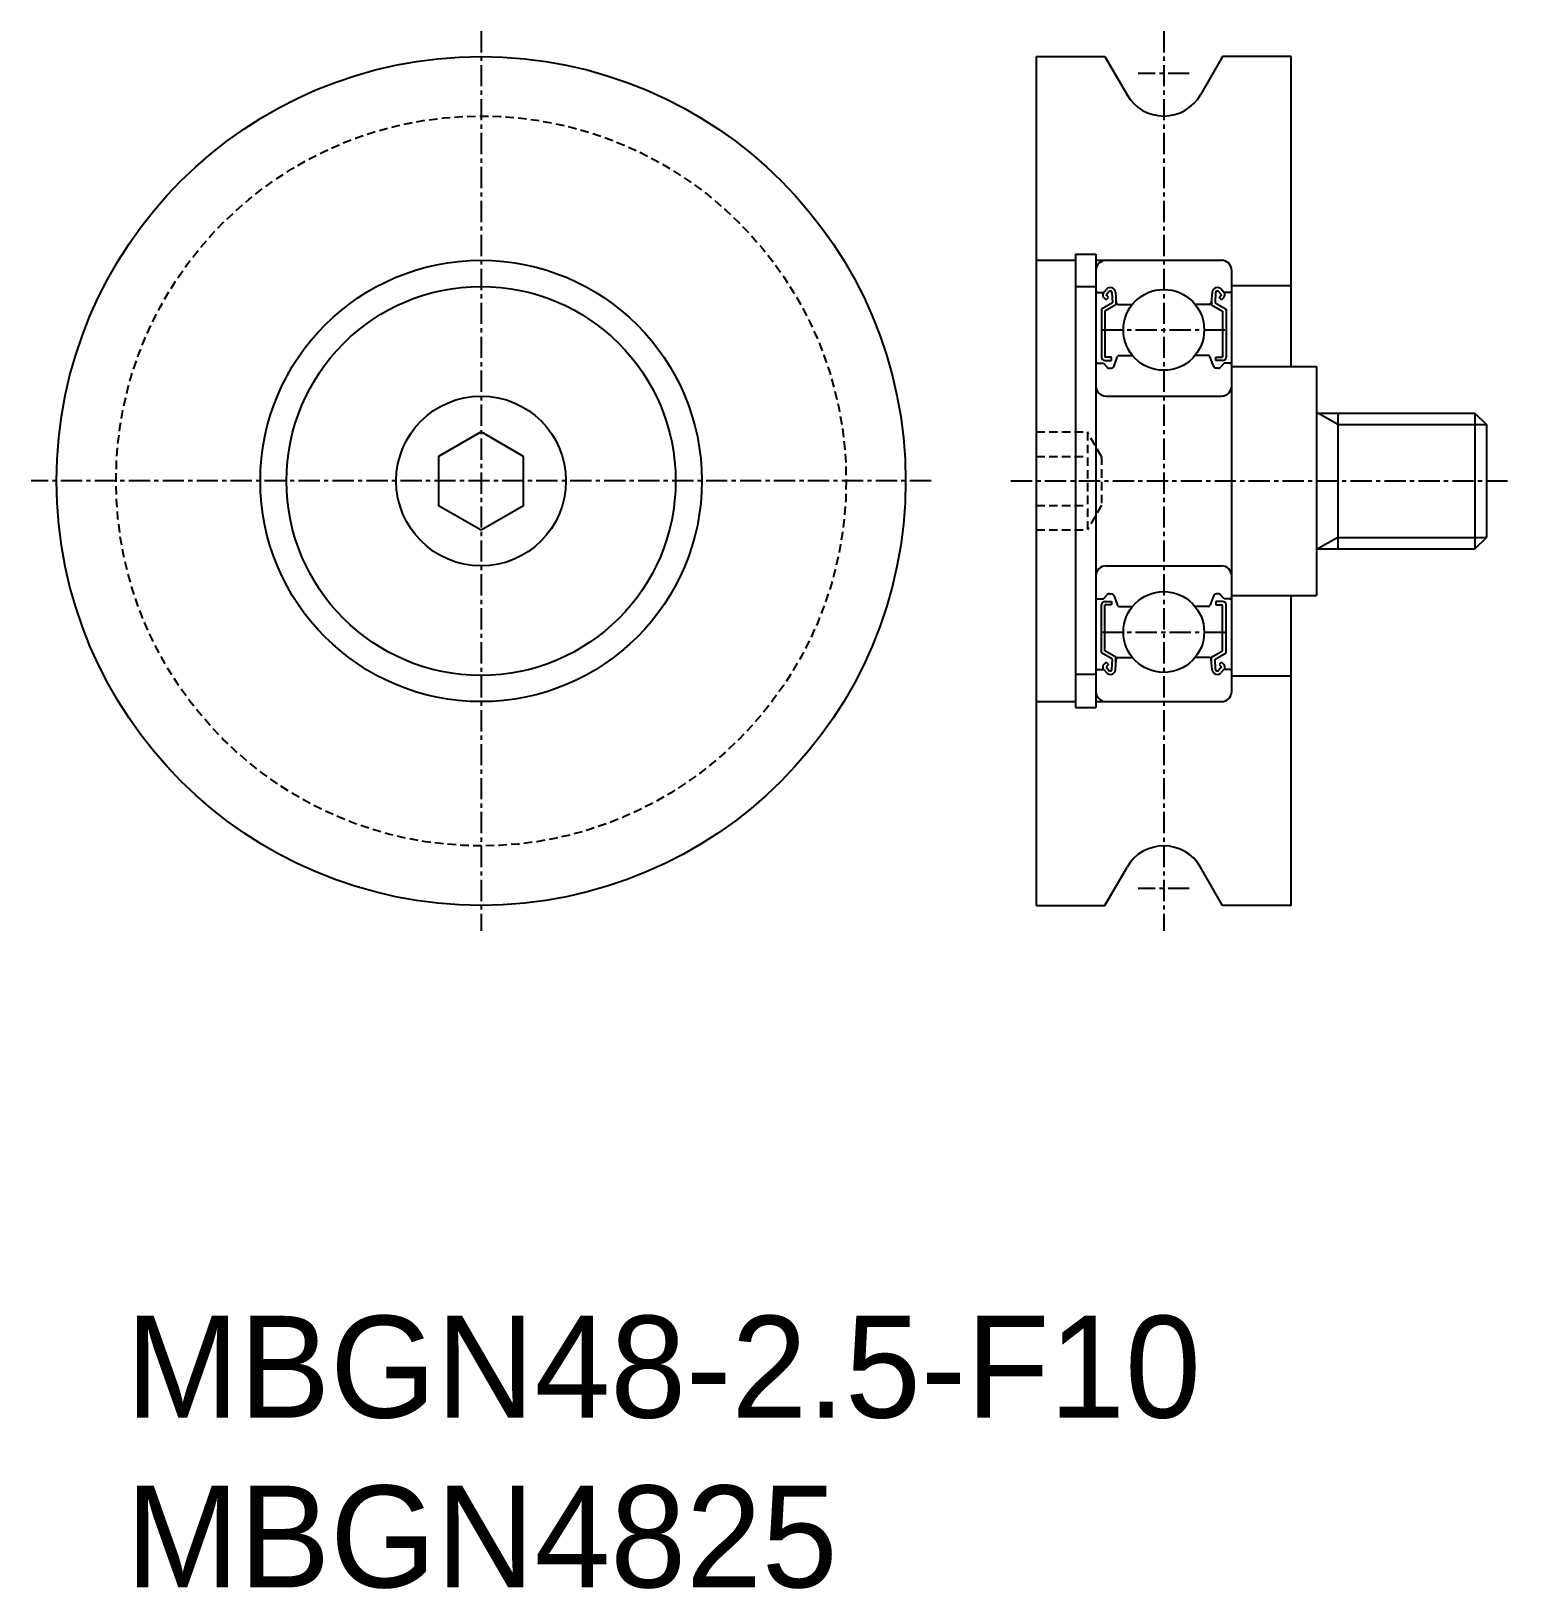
# Model space of a CAD drawing. Extents: x -3.1 to 84.1, y -3.8 to 87.9.
import ezdxf

# ---------------------------------------------------------------- set-up
doc = ezdxf.new("R2010")
doc.units = 0
doc.linetypes.add('CENTER', pattern=[2, 1.25, -0.25, 0.25, -0.25])
doc.linetypes.add('DASHED', pattern=[0.75, 0.5, -0.25])
doc.layers.get('0').update_dxf_attribs({"linetype": 'CONTINUOUS'})
doc.layers.add('CENTER', color=1, linetype='CENTER')

msp = doc.modelspace()

# ---------------------------------------------------------------- linework, layer by layer
at = {"color": 7, "linetype": 'CONTINUOUS'}
for p, q in [((56.131, 86.432), (60.167, 86.432)), ((56.131, 36.432), (56.131, 86.432)), ((60.167, 86.432), (61.466, 84.182)), ((67.096, 86.432), (65.797, 84.182)), ((71.131, 86.432), (67.096, 86.432)), ((71.131, 68.182), (71.131, 86.432)), ((56.131, 74.432), (58.431, 74.432)), ((58.431, 74.786), (58.431, 48.078)), ((58.431, 74.786), (59.631, 74.786)), ((59.631, 74.786), (59.631, 48.078)), ((59.631, 74.432), (67.031, 74.432)), ((67.631, 49.032), (67.631, 73.832)), ((58.431, 72.891), (59.631, 72.891)), ((59.731, 72.532), (60.091, 72.532)), ((60.08, 72.518), (60.251, 72.722)), ((60.233, 72.39), (60.404, 72.592)), ((60.58, 72.533), (60.612, 71.933)), ((60.78, 72.556), (60.834, 71.923)), ((66.483, 72.556), (66.428, 71.923)), ((66.683, 72.533), (66.65, 71.933)), ((67.029, 72.39), (66.859, 72.592)), ((67.183, 72.518), (67.012, 72.722)), ((67.531, 72.532), (67.171, 72.532)), ((71.131, 72.932), (67.631, 72.932)), ((60.612, 71.933), (59.962, 71.557)), ((60.233, 72.107), (60.092, 72.248)), ((60.812, 71.817), (60.162, 71.442)), ((60.374, 72.249), (60.233, 72.39)), ((60.233, 72.107), (60.374, 72.249)), ((60.812, 72.178), (60.812, 71.817)), ((60.934, 71.832), (61.782, 71.832)), ((66.329, 71.832), (65.481, 71.832)), ((66.45, 72.178), (66.45, 71.817)), ((66.45, 71.817), (67.1, 71.442)), ((66.65, 71.933), (67.3, 71.557)), ((66.888, 72.249), (67.029, 72.39)), ((67.029, 72.107), (66.888, 72.249)), ((67.029, 72.107), (67.171, 72.248)), ((59.962, 71.557), (59.962, 68.732)), ((60.162, 71.442), (60.162, 68.732)), ((67.1, 71.442), (67.1, 68.732)), ((67.3, 71.557), (67.3, 68.732)), ((61.005, 68.832), (61.782, 68.832)), ((66.257, 68.832), (65.481, 68.832)), ((59.731, 68.382), (60.081, 68.382)), ((60.081, 68.382), (60.273, 68.153)), ((60.562, 68.732), (60.162, 68.732)), ((60.162, 68.532), (60.562, 68.532)), ((60.426, 68.082), (60.522, 68.082)), ((60.562, 68.532), (60.562, 68.732)), ((60.71, 68.213), (60.912, 68.766)), ((66.553, 68.213), (66.351, 68.766)), ((66.7, 68.732), (67.1, 68.732)), ((66.7, 68.532), (66.7, 68.732)), ((67.1, 68.532), (66.7, 68.532)), ((66.837, 68.082), (66.741, 68.082)), ((67.181, 68.382), (66.99, 68.153)), ((67.531, 68.382), (67.181, 68.382)), ((67.631, 68.182), (72.631, 68.182)), ((72.631, 68.182), (72.631, 54.682)), ((60.231, 66.432), (67.031, 66.432)), ((72.631, 65.432), (81.955, 65.432)), ((73.881, 65.432), (73.881, 57.432)), ((81.955, 65.432), (82.631, 64.755)), ((81.955, 65.432), (81.955, 57.432)), ((82.631, 64.755), (82.631, 58.11)), ((81.955, 57.432), (82.631, 58.11)), ((72.631, 57.432), (81.955, 57.432)), ((60.231, 56.432), (67.031, 56.432)), ((59.731, 54.482), (60.081, 54.482)), ((60.081, 54.482), (60.273, 54.71)), ((60.162, 54.332), (60.562, 54.332)), ((60.426, 54.782), (60.522, 54.782)), ((60.562, 54.332), (60.562, 54.132)), ((60.71, 54.65), (60.912, 54.098)), ((66.553, 54.65), (66.351, 54.098)), ((66.7, 54.332), (66.7, 54.132)), ((67.1, 54.332), (66.7, 54.332)), ((66.837, 54.782), (66.741, 54.782)), ((67.181, 54.482), (66.99, 54.71)), ((67.531, 54.482), (67.181, 54.482)), ((67.631, 54.682), (72.631, 54.682)), ((71.131, 36.432), (71.131, 54.682)), ((59.962, 51.307), (59.962, 54.132)), ((60.162, 51.422), (60.162, 54.132)), ((60.562, 54.132), (60.162, 54.132)), ((61.005, 54.032), (61.782, 54.032)), ((66.257, 54.032), (65.481, 54.032)), ((66.7, 54.132), (67.1, 54.132)), ((67.1, 51.422), (67.1, 54.132)), ((67.3, 51.307), (67.3, 54.132)), ((60.812, 51.047), (60.162, 51.422)), ((66.45, 51.047), (67.1, 51.422)), ((60.612, 50.931), (59.962, 51.307)), ((60.233, 50.757), (60.092, 50.615)), ((60.233, 50.757), (60.374, 50.615)), ((60.374, 50.615), (60.233, 50.474)), ((60.233, 50.474), (60.404, 50.272)), ((60.58, 50.33), (60.612, 50.931)), ((60.78, 50.308), (60.834, 50.94)), ((60.812, 50.686), (60.812, 51.047)), ((60.934, 51.032), (61.782, 51.032)), ((66.329, 51.032), (65.481, 51.032)), ((66.483, 50.308), (66.428, 50.94)), ((66.45, 50.686), (66.45, 51.047)), ((66.65, 50.931), (67.3, 51.307)), ((66.683, 50.33), (66.65, 50.931)), ((67.029, 50.474), (66.859, 50.272)), ((67.029, 50.757), (66.888, 50.615)), ((66.888, 50.615), (67.029, 50.474)), ((67.029, 50.757), (67.171, 50.615)), ((58.431, 50.059), (59.631, 50.059)), ((59.731, 50.332), (60.091, 50.332)), ((60.08, 50.346), (60.251, 50.141)), ((67.183, 50.346), (67.012, 50.141)), ((67.531, 50.332), (67.171, 50.332)), ((71.131, 49.932), (67.631, 49.932)), ((56.131, 48.432), (58.431, 48.432)), ((58.431, 48.078), (59.631, 48.078)), ((59.631, 48.432), (67.031, 48.432)), ((60.167, 36.432), (61.466, 38.682)), ((67.096, 36.432), (65.797, 38.682)), ((56.131, 36.432), (60.167, 36.432)), ((71.131, 36.432), (67.096, 36.432))]:
    msp.add_line(p, q, dxfattribs=at)
at = {"color": 3, "linetype": 'CONTINUOUS'}
for p, q in [((73.881, 64.755), (72.71, 65.432)), ((73.881, 64.755), (82.631, 64.755)), ((73.881, 58.11), (72.707, 57.432)), ((73.881, 58.11), (82.631, 58.11))]:
    msp.add_line(p, q, dxfattribs=at)
at = {"color": 3, "linetype": 'DASHED'}
for p, q in [((56.131, 64.319), (59.131, 64.319)), ((59.131, 64.319), (59.131, 58.545)), ((59.965, 62.875), (59.131, 64.319)), ((56.131, 62.875), (59.131, 62.875)), ((59.965, 62.875), (59.965, 59.988)), ((56.131, 59.988), (59.131, 59.988)), ((59.965, 59.988), (59.131, 58.545)), ((56.131, 58.545), (59.131, 58.545))]:
    msp.add_line(p, q, dxfattribs=at)
at = {"color": 7, "linetype": 'CONTINUOUS'}
msp.add_lwpolyline([(25.924, 62.875), (23.424, 64.319), (20.924, 62.875), (20.924, 59.988), (23.424, 58.545), (25.924, 59.988)], close=True, dxfattribs=at)
for centre, radius in [((23.424, 61.432), 25), ((23.424, 61.432), 13), ((23.424, 61.432), 11.459), ((63.631, 70.332), 2.381), ((23.424, 61.432), 5), ((63.631, 52.532), 2.381)]:
    msp.add_circle(centre, radius, dxfattribs=at)
at = {"color": 3, "linetype": 'DASHED'}
msp.add_circle((23.424, 61.432), 21.5, dxfattribs=at)
at = {"color": 7, "linetype": 'CONTINUOUS'}
for centre, radius, start, end in [((63.631, 85.432), 2.5, 210, 330), ((60.231, 73.832), 0.6, 90, 180), ((67.031, 73.832), 0.6, 0, 90), ((59.731, 72.632), 0.1, 180, 270), ((60.233, 72.39), 0.2, 140.13695, 225.00202), ((60.481, 72.53), 0.3, 4.93539, 140.13695), ((60.48, 72.528), 0.1, 3.10166, 139.95027), ((66.782, 72.53), 0.3, 39.86305, 175.06461), ((66.783, 72.528), 0.1, 40.04973, 176.89834), ((67.03, 72.39), 0.2, 314.99798, 39.86305), ((67.531, 72.632), 0.1, 270, 0), ((60.934, 71.932), 0.1, 184.93539, 270), ((66.329, 71.932), 0.1, 270, 355.06461), ((61.005, 68.732), 0.1, 90, 159.99156), ((66.257, 68.732), 0.1, 20.00844, 90), ((59.731, 68.282), 0.1, 90, 180.81025), ((60.162, 68.732), 0.2, 180, 270), ((60.426, 68.282), 0.2, 219.97618, 270), ((60.522, 68.282), 0.2, 270, 339.99156), ((66.741, 68.282), 0.2, 200.00844, 270), ((66.837, 68.282), 0.2, 270, 320.02382), ((67.1, 68.732), 0.2, 270, 0), ((67.531, 68.282), 0.1, 359.18975, 90), ((60.231, 67.032), 0.6, 180, 270), ((67.031, 67.032), 0.6, 270, 0), ((60.231, 55.832), 0.6, 90, 180), ((67.031, 55.832), 0.6, 0, 90), ((59.731, 54.582), 0.1, 179.18975, 270), ((60.162, 54.132), 0.2, 90, 180), ((60.426, 54.582), 0.2, 90, 140.02382), ((60.522, 54.582), 0.2, 20.00844, 90), ((66.741, 54.582), 0.2, 90, 159.99156), ((66.837, 54.582), 0.2, 39.97618, 90), ((67.1, 54.132), 0.2, 0, 90), ((67.531, 54.582), 0.1, 270, 0.81025), ((61.005, 54.132), 0.1, 200.00844, 270), ((66.257, 54.132), 0.1, 270, 339.99156), ((60.233, 50.474), 0.2, 134.99798, 219.86305), ((60.934, 50.932), 0.1, 90, 175.06461), ((66.329, 50.932), 0.1, 4.93539, 90), ((67.03, 50.474), 0.2, 320.13695, 45.00202), ((59.731, 50.232), 0.1, 90, 180), ((60.481, 50.333), 0.3, 219.86305, 355.06461), ((60.48, 50.336), 0.1, 220.04973, 356.89834), ((66.782, 50.333), 0.3, 184.93539, 320.13695), ((66.783, 50.336), 0.1, 183.10166, 319.95027), ((67.531, 50.232), 0.1, 0, 90), ((60.231, 49.032), 0.6, 180, 270), ((67.031, 49.032), 0.6, 270, 0), ((63.631, 37.432), 2.5, 30, 150)]:
    msp.add_arc(centre, radius, start, end, dxfattribs=at)
at = {"layer": 'CENTER', "color": 1, "linetype": 'CENTER'}
for p, q in [((23.424, 87.932), (23.424, 34.932)), ((63.631, 87.932), (63.631, 34.932)), ((65.131, 85.432), (62.131, 85.432)), ((59.975, 70.332), (67.287, 70.332)), ((49.924, 61.432), (-3.076, 61.432)), ((54.631, 61.432), (84.131, 61.432)), ((59.975, 52.532), (67.287, 52.532)), ((65.131, 37.432), (62.131, 37.432))]:
    msp.add_line(p, q, dxfattribs=at)

# ---------------------------------------------------------------- texts
at = {"color": 7, "linetype": 'CONTINUOUS'}
for s, p in [('MBGN48-2.5-F10', (2.5, 6.25)), ('MBGN4825', (2.5, -3.75))]:
    msp.add_text(s, height=6, dxfattribs=at).set_placement(p)

doc.saveas('drawing.dxf')
